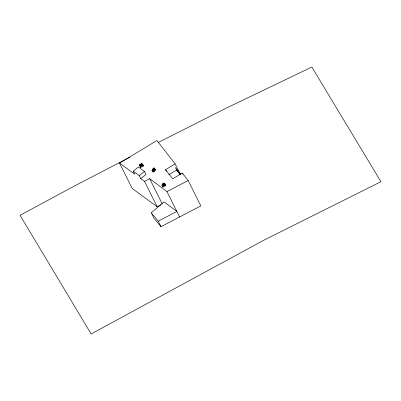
<?xml version="1.0" encoding="UTF-8"?>
<svg xmlns="http://www.w3.org/2000/svg" width="401" height="401" viewBox="0 0 401 401"><rect width="100%" height="100%" fill="white"/><g stroke="black" fill="none" stroke-linecap="round" stroke-linejoin="round"><path stroke-width="0.6" d="M152.2 169.417L152.781 168.856L153.342 169.122L153.924 170.295L153.342 170.856L152.781 170.59L152.2 169.417L152.756 169.678L153.342 170.856M153.177 168.475L153.763 167.914L154.32 168.179L154.906 169.352L154.325 169.914L153.763 169.648L153.177 168.475L153.738 168.741L154.325 169.914M152.756 169.678L153.342 169.122M153.738 168.741L154.32 168.179M154.22 168.656L155.498 169.262L155.879 170.029L153.723 172.094L152.45 171.493L152.069 170.726L153.789 169.072M152.069 170.726L153.342 171.327L155.498 169.262M151.282 212.841L164.019 201.863L176.861 211.447L158.255 221.172L151.282 212.841L154.029 218.35L161.001 226.68L200.806 205.868L188.164 180.51L182.32 173.042L172.721 178.846L165.543 169.668L175.147 163.869L180.39 174.38M133.197 171.182L138.435 167.072L144.48 171.498L145.989 174.515L140.746 178.625L139.237 175.608L133.197 171.182L134.701 174.199L119.553 163.107L156.901 140.54L175.147 163.869M139.237 175.608L144.48 171.498M168.761 174.751L176.666 169.979L180.44 174.806M139.703 164.55L140.47 164.149L140.736 164.626L139.969 165.027L139.703 164.55L140.556 166.199L141.322 165.798L140.47 164.149M141.839 165.528L140.987 163.879L141.754 163.483L142.606 165.127L141.839 165.528L141.573 165.052M142.019 163.954L141.252 164.355L140.987 163.879M139.673 165.623L142.49 164.149L143.097 165.232L143.483 165.999L140.666 167.473L139.673 165.623L140.666 167.473M140.28 166.706L143.097 165.232M140.746 178.625L144.525 181.392L149.683 178.696L166.961 191.593L179.608 216.956M162.891 185.793L162.039 184.149L162.801 183.748L163.653 185.397L162.891 185.793L162.621 185.322L163.387 184.921L163.653 185.397M163.322 183.478L164.084 183.077L164.35 183.553L163.588 183.949L163.322 183.478L164.174 185.122L164.936 184.726L164.084 183.077M163.067 184.224L162.305 184.62L162.039 184.149M162.009 185.222L164.826 183.748L165.814 185.598L162.996 187.066L162.009 185.222L162.39 185.989M166.961 191.593L188.164 180.51M119.553 163.107L132.2 188.465L157.167 206.756L160.781 204.866M129.874 157.217L73.263 186.62L20.05 215.322L91.142 333.953L263.823 240.214L380.95 181.698L311.843 67.047L225.091 108.701L158.184 142.515M154.906 169.352L154.345 169.087L153.763 167.914M153.367 170.029L153.924 170.295M180.756 174.345L175.468 167.583L176.836 170.325L180.234 174.671M164.671 184.249L164.936 184.726M163.904 184.65L164.174 185.122M143.483 165.999L142.49 164.149M142.606 165.127L141.754 163.483M141.052 165.322L141.322 165.798M140.29 165.723L140.556 166.199M182.32 173.042L182.876 174.149M165.543 169.668L166.35 171.292M165.814 185.598L165.433 184.831L162.616 186.305L162.996 187.066M164.826 183.748L165.207 184.515M162.801 183.748L163.387 184.921M153.342 171.327L153.723 172.094M149.683 178.696L162.325 204.054M144.525 181.392L157.167 206.756M158.255 221.172L161.001 226.68"/></g></svg>
